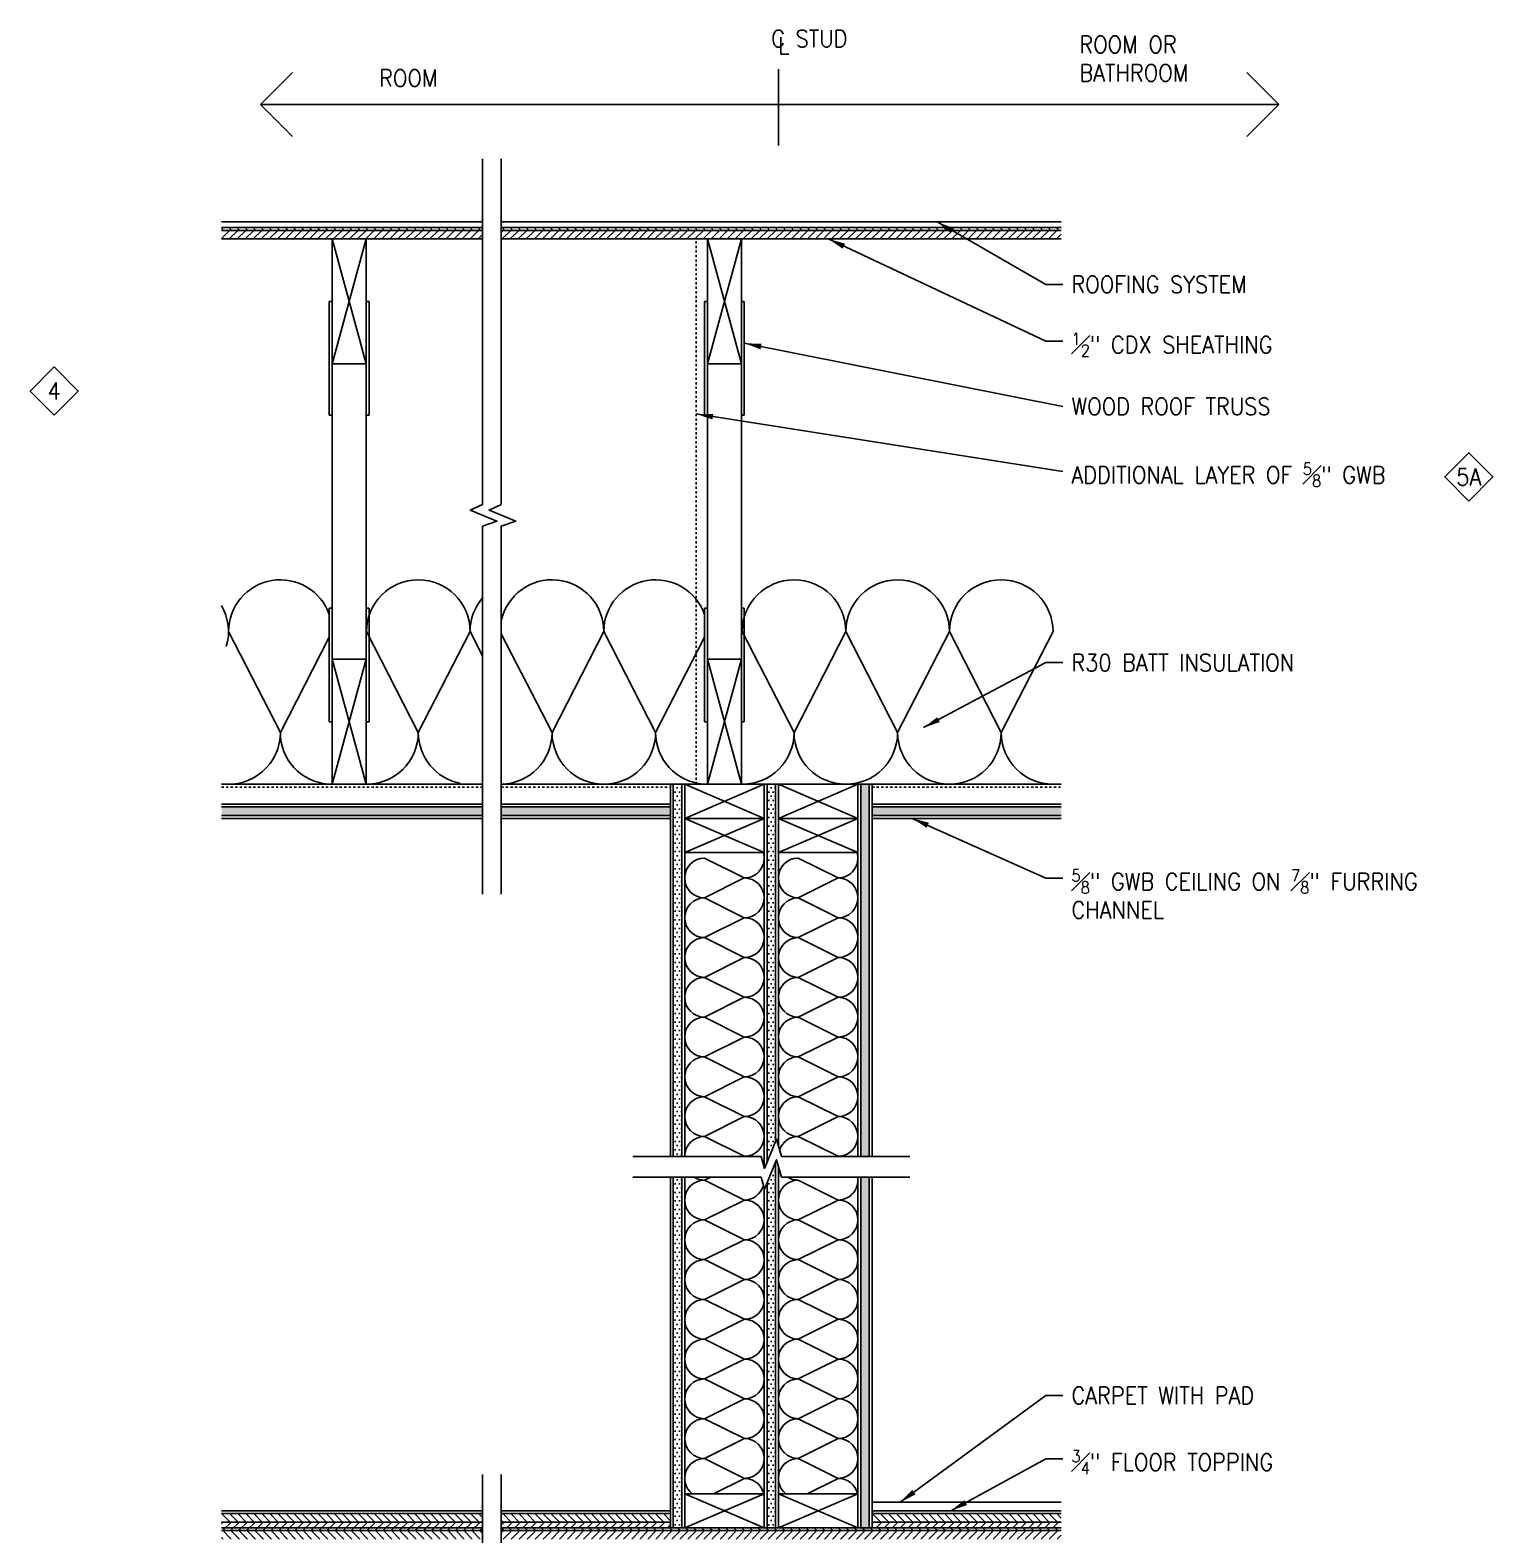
# Model space of a CAD drawing. Header units: inches. Extents: x 14 to 347, y 32 to 277.
# Drawn here: x 281.5 to 345.9, y 211.2 to 277.5 of the extents above; entities that cross this region are included whole.
import ezdxf
from ezdxf.enums import TextEntityAlignment as Align

# ---------------------------------------------------------------- set-up
doc = ezdxf.new("R2010")
doc.units = ezdxf.units.IN
doc.header["$LTSCALE"] = 0.5
doc.header["$MEASUREMENT"] = 0
doc.linetypes.add('HIDDEN2', pattern=[0.1875, 0.125, -0.0625])
for name, color, linetype in [('A-ANNO-NOTE', 7, 'Continuous'), ('A-ANNO-SYMB', 7, 'Continuous'), ('A-DETL-MCUT', 2, 'Continuous'), ('A-DETL-PATT', 8, 'Continuous')]:
    doc.layers.add(name, color=color, linetype=linetype)
doc.styles.add('NOTE', font='romans.shx', dxfattribs={"width": 0.9})
doc.dimstyles.new('TEXT8', dxfattribs={"dimscale": 8, "dimtxt": 0.09375, "dimasz": 0.09375, "dimexe": 0.046875, "dimexo": 0.046875, "dimgap": 0.046875, "dimtad": 0, "dimdec": 4, "dimzin": 0, "dimdsep": 46, "dimlunit": 4, "dimtxsty": 'NOTE', "dimcen": 0.09, "dimadec": 0, "dimazin": 0, "dimtfac": 0.75, "dimtdec": 4, "dimtofl": 0, "dimtmove": 2, "dimatfit": 3, "dimfxl": 0, "dimfrac": 1, "dimtolj": 1, "dimtzin": 0, "dimarcsym": 0})
pattern_1 = [(45, (-5.94923, 0.71664), (-0.1767767, 0.1767767), [])]
pattern_2 = [(0, (-5.94923, 0), (0.09375, 0.1875), [0, -0.1875])]
pattern_3 = [(45, (-5.94923, 0), (-0.1767767, 0.1767767), [])]
pattern_4 = [(135, (-5.94923, 0), (-0.1767767, -0.1767767), [])]

# ---------------------------------------------------------------- blocks, each defined once
blk = doc.blocks.new('IDENYQ1')
blk.add_lwpolyline([(0, -1.061), (1.061, 0), (0, 1.061), (-1.061, 0)], close=True)
at = {"style": 'NOTE', "width": 0.9}
blk.add_attdef('#', text='', height=0.75, dxfattribs=at).set_placement((0.001, -0.002), align=Align.MIDDLE)
blk = doc.blocks.new('TT')
for q in [(-1.407, 1.407), (-1.407, -1.407)]:
    blk.add_line((0, 0), q)

msp = doc.modelspace()

# ---------------------------------------------------------------- hatches: boundary and pattern name
at = {"layer": 'A-DETL-PATT'}
h = msp.add_hatch(dxfattribs=at)
h.set_pattern_fill('ANSI31', color=256, scale=2, angle=90, style=0)
h.set_pattern_definition(pattern_4)
h.paths.add_polyline_path([(301.41296, 268.77866), (289.92294, 268.77866), (289.92294, 268.65366), (301.41296, 268.65366)])
h = msp.add_hatch(dxfattribs=at)
h.set_pattern_fill('ANSI31', color=256, scale=2, style=0)
h.set_pattern_definition(pattern_3)
h.paths.add_polyline_path([(301.41296, 268.65366), (289.92294, 268.65366), (289.92294, 268.27866), (301.41296, 268.27866)])
h = msp.add_hatch(dxfattribs=at)
h.set_pattern_fill('ANSI31', color=256, scale=2, angle=90, style=0)
h.set_pattern_definition(pattern_4)
h.paths.add_polyline_path([(326.89271, 268.77866), (302.2415, 268.77866), (302.2415, 268.65366), (326.89271, 268.65366)])
h = msp.add_hatch(dxfattribs=at)
h.set_pattern_fill('ANSI31', color=256, scale=2, style=0)
h.set_pattern_definition(pattern_3)
h.paths.add_polyline_path([(326.89271, 268.65366), (302.2415, 268.65366), (302.2415, 268.27866), (326.89271, 268.27866)])
h = msp.add_hatch(dxfattribs=at)
h.set_pattern_fill('DOTS', color=256, scale=3, style=0)
h.set_pattern_definition(pattern_2)
h.paths.add_polyline_path([(310.1882, 244.27866), (309.8132, 244.27866), (309.8132, 227.89948), (310.1882, 227.89948)])
h = msp.add_hatch(dxfattribs=at)
h.set_pattern_fill('DOTS', color=256, scale=3, style=0)
h.set_pattern_definition(pattern_2)
h.paths.add_polyline_path([(314.3132, 244.27866), (313.9382, 244.27866), (313.9382, 227.65478), (314.3132, 228.5717)])
h = msp.add_hatch(dxfattribs=at)
h.set_pattern_fill('DOTS', color=256, scale=3, style=0)
h.set_pattern_definition(pattern_2)
h.paths.add_polyline_path([(318.4382, 244.27866), (318.0632, 244.27866), (318.0632, 227.89948), (318.4382, 227.89948)])
h.paths.add_polyline_path([(318.4382, 226.99031), (318.0632, 226.99031), (318.0632, 211.42914), (318.4382, 211.42914)])
h = msp.add_hatch(dxfattribs=at)
h.set_pattern_fill('DOTS', color=256, scale=3, style=0)
h.set_pattern_definition(pattern_2)
h.paths.add_polyline_path([(301.41296, 243.27866), (289.92294, 243.27866), (289.92294, 242.90366), (301.41296, 242.90366)])
h.paths.add_polyline_path([(309.6882, 243.27866), (302.2415, 243.27866), (302.2415, 242.90366), (309.6882, 242.90366)])
h.paths.add_polyline_path([(326.89271, 243.27866), (318.5632, 243.27866), (318.5632, 242.90366), (326.89271, 242.90366)])
h = msp.add_hatch(dxfattribs=at)
h.set_pattern_fill('DOTS', color=256, scale=3, style=0)
h.set_pattern_definition(pattern_2)
h.paths.add_polyline_path([(314.3132, 227.66252), (313.9382, 226.7456), (313.9382, 211.55414), (314.3132, 211.55414)])
h = msp.add_hatch(dxfattribs=at)
h.set_pattern_fill('DOTS', color=256, scale=3, style=0)
h.set_pattern_definition(pattern_2)
h.paths.add_polyline_path([(310.1882, 226.99031), (309.8132, 226.99031), (309.8132, 211.55414), (310.1882, 211.55414)])
h = msp.add_hatch(dxfattribs=at)
h.set_pattern_fill('ANSI31', color=256, scale=2, angle=90, style=0)
h.set_pattern_definition(pattern_4)
h.paths.add_polyline_path([(301.41296, 212.17914), (289.92294, 212.17914), (289.92294, 211.80414), (301.41296, 211.80414)])
h.paths.add_polyline_path([(309.6882, 212.17914), (302.2415, 212.17914), (302.2415, 211.80414), (309.6882, 211.80414)])
h = msp.add_hatch(dxfattribs=at)
h.set_pattern_fill('ANSI31', color=256, scale=2, angle=90, style=0)
h.set_pattern_definition(pattern_4)
h.paths.add_polyline_path([(326.89271, 212.17914), (318.5632, 212.17914), (318.5632, 211.80414), (326.89271, 211.80414)])
h = msp.add_hatch(dxfattribs=at)
h.set_pattern_fill('ANSI31', color=256, scale=2, style=0)
h.set_pattern_definition(pattern_1)
h.paths.add_polyline_path([(301.41296, 211.55414), (301.41296, 211.80414), (289.92294, 211.80414), (289.92294, 211.55414)])
h.paths.add_polyline_path([(289.92294, 211.55414), (289.92294, 211.42914), (301.41296, 211.42914), (301.41296, 211.55414)])
h = msp.add_hatch(dxfattribs=at)
h.set_pattern_fill('ANSI31', color=256, scale=2, angle=90, style=0)
h.set_pattern_definition([(135, (-5.94923, 0.71664), (-0.1767767, -0.1767767), [])])
h.paths.add_polyline_path([(301.41296, 211.05414), (301.41296, 211.42914), (289.92294, 211.42914), (289.92294, 211.05414)])
h = msp.add_hatch(dxfattribs=at)
h.set_pattern_fill('ANSI31', color=256, scale=2, style=0)
h.set_pattern_definition(pattern_3)
h.paths.add_polyline_path([(309.6882, 211.80414), (302.2415, 211.80414), (302.2415, 211.55414), (309.6882, 211.55414)])
h = msp.add_hatch(dxfattribs=at)
h.set_pattern_fill('ANSI31', color=256, scale=2, angle=90, style=0)
h.set_pattern_definition(pattern_4)
h.paths.add_polyline_path([(326.89271, 211.55414), (302.2415, 211.55414), (302.2415, 211.42914), (326.89271, 211.42914)])
h = msp.add_hatch(dxfattribs=at)
h.set_pattern_fill('ANSI31', color=256, scale=2, style=0)
h.set_pattern_definition(pattern_1)
h.paths.add_polyline_path([(302.2415, 211.42914), (302.2415, 211.05414), (326.89271, 211.05414), (326.89271, 211.42914)])
h = msp.add_hatch(dxfattribs=at)
h.set_pattern_fill('ANSI31', color=256, scale=2, style=0)
h.set_pattern_definition(pattern_3)
h.paths.add_polyline_path([(326.89271, 211.80414), (318.5632, 211.80414), (318.5632, 211.55414), (326.89271, 211.55414)])

# ---------------------------------------------------------------- linework, layer by layer
at = {"layer": 'A-ANNO-NOTE'}
for p, q in [((314.4382, 272.39696), (314.4382, 275.75591)), ((291.64137, 274.20099), (336.46719, 274.20099))]:
    msp.add_line(p, q, dxfattribs=at)
at = {"layer": 'A-ANNO-SYMB'}
for p, q in [((301.41296, 256.58568), (301.41296, 271.80988)), ((302.2415, 256.58568), (302.2415, 271.80988)), ((301.41296, 239.43946), (301.41296, 255.63463)), ((302.2415, 239.43946), (302.2415, 255.63463)), ((308.02357, 227.89948), (313.67609, 227.89948)), ((314.56824, 227.89948), (320.22075, 227.89948)), ((308.02357, 226.99031), (313.67609, 226.99031)), ((314.56824, 226.99031), (320.22075, 226.99031)), ((301.41296, 202.08659), (301.41296, 213.90308)), ((302.2415, 202.08659), (302.2415, 213.90308))]:
    msp.add_line(p, q, dxfattribs=at)
for points in [[(301.41296, 256.58568), (300.87077, 256.34388), (302.04901, 255.8603), (301.41296, 255.63463)], [(302.2415, 256.58568), (301.6993, 256.34388), (302.87755, 255.8603), (302.2415, 255.63463)], [(313.67609, 227.89948), (313.82175, 227.37004), (314.34975, 228.66107), (314.56824, 227.89948)], [(313.67609, 226.99031), (313.82175, 226.46087), (314.34975, 227.7519), (314.56824, 226.99031)]]:
    msp.add_lwpolyline(points, dxfattribs=at)
at = {"layer": 'A-DETL-MCUT'}
for p, q in [((289.92294, 269.02866), (301.41296, 269.02866)), ((302.2415, 269.02866), (326.89271, 269.02866)), ((289.92294, 268.77866), (301.41296, 268.77866)), ((289.92294, 268.65366), (301.41296, 268.65366)), ((289.92294, 268.27866), (301.41296, 268.27866)), ((296.29294, 262.77866), (294.79294, 268.27866)), ((294.79294, 262.77866), (296.29294, 268.27866)), ((294.79294, 244.27866), (294.79294, 268.27866)), ((296.29294, 244.27866), (296.29294, 268.27866)), ((296.41794, 268.27866), (296.41794, 268.27687)), ((302.2415, 268.77866), (326.89271, 268.77866)), ((302.2415, 268.65366), (326.89271, 268.65366)), ((302.2415, 268.27866), (326.89271, 268.27866)), ((311.3132, 244.27866), (311.3132, 268.27866)), ((311.3132, 262.77866), (312.8132, 268.27866)), ((312.8132, 262.77866), (311.3132, 268.27866)), ((312.8132, 244.27866), (312.8132, 268.27866)), ((312.9382, 268.27866), (312.9382, 268.27687)), ((294.66794, 265.52866), (294.66794, 260.52866)), ((294.79294, 265.52866), (294.66794, 265.52866)), ((296.29294, 265.52866), (296.41794, 265.52866)), ((296.41794, 265.52866), (296.41794, 260.52866)), ((311.1882, 265.52866), (311.1882, 260.52866)), ((311.3132, 265.52866), (311.1882, 265.52866)), ((312.8132, 265.52866), (312.9382, 265.52866)), ((312.9382, 265.52866), (312.9382, 260.52866)), ((294.79294, 262.77866), (296.29294, 262.77866)), ((311.3132, 262.77866), (312.8132, 262.77866)), ((294.79294, 260.52866), (294.66794, 260.52866)), ((296.29294, 260.52866), (296.41794, 260.52866)), ((311.3132, 260.52866), (311.1882, 260.52866)), ((312.8132, 260.52866), (312.9382, 260.52866)), ((294.66794, 247.02866), (294.66794, 252.02866)), ((294.79294, 252.02866), (294.66794, 252.02866)), ((296.29294, 252.02866), (296.41794, 252.02866)), ((296.41794, 247.02866), (296.41794, 252.02866)), ((311.1882, 247.02866), (311.1882, 252.02866)), ((311.3132, 252.02866), (311.1882, 252.02866)), ((312.8132, 252.02866), (312.9382, 252.02866)), ((312.9382, 247.02866), (312.9382, 252.02866)), ((294.79294, 249.77866), (296.29294, 244.27866)), ((294.79294, 249.77866), (296.29294, 249.77866)), ((296.29294, 249.77866), (294.79294, 244.27866)), ((311.3132, 249.77866), (312.8132, 249.77866)), ((312.8132, 249.77866), (311.3132, 244.27866)), ((311.3132, 249.77866), (312.8132, 244.27866)), ((294.79294, 247.02866), (294.66794, 247.02866)), ((296.29294, 247.02866), (296.41794, 247.02866)), ((311.3132, 247.02866), (311.1882, 247.02866)), ((312.8132, 247.02866), (312.9382, 247.02866)), ((289.92294, 244.27866), (301.41296, 244.27866)), ((296.41794, 244.27866), (296.41794, 244.28045)), ((302.2415, 244.27866), (326.89271, 244.27866)), ((309.6882, 244.27866), (309.6882, 227.89948)), ((309.8132, 244.27866), (309.8132, 227.89948)), ((310.1882, 244.27866), (310.1882, 227.89948)), ((310.3132, 244.27866), (310.3132, 227.89948)), ((310.3132, 244.27866), (313.8132, 242.77866)), ((313.8132, 244.27866), (310.3132, 242.77866)), ((312.9382, 244.27866), (312.9382, 244.28045)), ((313.8132, 244.27866), (313.8132, 227.40112)), ((313.9382, 244.27866), (313.9382, 227.65478)), ((314.3132, 244.27866), (314.3132, 228.5717)), ((314.4382, 244.27866), (314.4382, 228.35276)), ((317.9382, 244.27866), (314.4382, 242.77866)), ((314.4382, 244.27866), (317.9382, 242.77866)), ((317.9382, 244.27866), (317.9382, 227.89948)), ((318.0632, 244.27866), (318.0632, 227.89948)), ((318.4382, 244.27866), (318.4382, 227.89948)), ((318.5632, 244.27866), (318.5632, 227.89948)), ((289.92294, 243.40366), (301.41296, 243.40366)), ((289.92294, 243.27866), (301.41296, 243.27866)), ((302.2415, 243.40366), (309.6882, 243.40366)), ((302.2415, 243.27866), (309.6882, 243.27866)), ((318.5632, 243.40366), (326.89271, 243.40366)), ((318.5632, 243.27866), (326.89271, 243.27866)), ((289.92294, 242.90366), (301.41296, 242.90366)), ((289.92294, 242.77866), (301.41296, 242.77866)), ((302.2415, 242.90366), (309.6882, 242.90366)), ((302.2415, 242.77866), (309.6882, 242.77866)), ((310.3132, 242.77866), (313.8132, 242.77866)), ((313.8132, 242.77866), (310.3132, 241.27866)), ((310.3132, 242.77866), (313.8132, 241.27866)), ((314.4382, 242.77866), (317.9382, 241.27866)), ((317.9382, 242.77866), (314.4382, 241.27866)), ((314.4382, 242.77866), (317.9382, 242.77866)), ((318.5632, 242.90366), (326.89271, 242.90366)), ((318.5632, 242.77866), (326.89271, 242.77866)), ((310.3132, 241.27866), (313.8132, 241.27866)), ((314.4382, 241.27866), (317.9382, 241.27866)), ((314.3132, 227.66252), (314.3132, 211.55414)), ((314.4382, 227.44358), (314.4382, 211.55414)), ((309.6882, 226.99031), (309.6882, 211.55414)), ((309.8132, 226.99031), (309.8132, 211.55414)), ((310.1882, 226.99031), (310.1882, 211.55414)), ((310.3132, 226.99031), (310.3132, 211.55414)), ((313.9382, 226.7456), (313.9382, 211.55414)), ((317.9382, 226.99031), (317.9382, 211.55414)), ((318.0632, 226.99031), (318.0632, 211.55414)), ((318.4382, 226.99031), (318.4382, 211.55414)), ((318.5632, 226.99031), (318.5632, 211.55414)), ((313.8132, 226.49194), (313.8132, 211.55414)), ((310.3132, 213.05414), (313.8132, 213.05414)), ((313.8132, 213.05414), (310.3132, 211.55414)), ((310.3132, 213.05414), (313.8132, 211.55414)), ((314.4382, 213.05414), (317.9382, 213.05414)), ((317.9382, 213.05414), (314.4382, 211.55414)), ((314.4382, 213.05414), (317.9382, 211.55414)), ((318.5632, 212.67914), (326.89271, 212.67914)), ((289.92294, 212.30414), (301.41296, 212.30414)), ((289.92294, 212.17914), (301.41296, 212.17914)), ((302.2415, 212.30414), (309.6882, 212.30414)), ((302.2415, 212.17914), (309.6882, 212.17914)), ((318.5632, 212.30414), (326.89271, 212.30414)), ((318.5632, 212.17914), (326.89271, 212.17914)), ((289.92294, 211.80414), (301.41296, 211.80414)), ((289.92294, 211.55414), (301.41296, 211.55414)), ((289.92294, 211.42914), (301.41296, 211.42914)), ((302.2415, 211.80414), (309.6882, 211.80414)), ((302.2415, 211.55414), (326.89271, 211.55414)), ((302.2415, 211.42914), (326.89271, 211.42914)), ((318.5632, 211.80414), (326.89271, 211.80414))]:
    msp.add_line(p, q, dxfattribs=at)
at = {"layer": 'A-DETL-MCUT', "linetype": 'HIDDEN2'}
for p, q in [((310.8132, 244.27866), (310.8132, 268.27866)), ((289.92294, 244.15366), (301.41296, 244.15366)), ((302.2415, 244.15366), (309.6882, 244.15366)), ((318.5632, 244.15366), (326.89271, 244.15366))]:
    msp.add_line(p, q, dxfattribs=at)
at = {"layer": 'A-DETL-PATT'}
for p, q in [((292.51282, 246.55879), (290.23269, 250.99854)), ((292.51282, 246.55879), (294.66794, 250.75514)), ((298.58707, 246.55879), (296.30694, 250.99854)), ((298.58707, 246.55879), (300.86719, 250.99854)), ((301.41296, 249.93583), (300.86719, 250.99854)), ((304.47283, 246.55879), (302.2415, 250.90353)), ((304.47283, 246.55879), (306.75295, 250.99854)), ((309.03308, 246.55879), (306.75295, 250.99854)), ((309.03308, 246.55879), (311.1882, 250.75514)), ((315.12803, 246.55879), (312.8479, 250.99854)), ((315.12803, 246.55879), (317.40815, 250.99854)), ((319.68827, 246.55879), (317.40815, 250.99854)), ((319.68827, 246.55879), (321.9684, 250.99854)), ((324.24852, 246.55879), (321.9684, 250.99854)), ((324.24852, 246.55879), (326.52865, 250.99854)), ((311.1882, 241.02866), (312.9382, 240.15366)), ((315.3132, 241.02866), (317.0632, 240.15366)), ((311.1882, 239.27866), (312.9382, 240.15366)), ((315.3132, 239.27866), (317.0632, 240.15366)), ((311.1882, 239.27866), (312.9382, 238.40366)), ((315.3132, 239.27866), (317.0632, 238.40366)), ((311.1882, 237.52866), (312.9382, 238.40366)), ((311.1882, 237.52866), (312.9382, 238.40366)), ((315.3132, 237.52866), (317.0632, 238.40366)), ((315.3132, 237.52866), (317.0632, 238.40366)), ((311.1882, 237.52866), (312.9382, 236.65366)), ((315.3132, 237.52866), (317.0632, 236.65366)), ((311.1882, 235.77866), (312.9382, 236.65366)), ((315.3132, 235.77866), (317.0632, 236.65366)), ((311.1882, 235.77866), (312.9382, 234.90366)), ((311.1882, 235.77866), (312.9382, 234.90366)), ((315.3132, 235.77866), (317.0632, 234.90366)), ((315.3132, 235.77866), (317.0632, 234.90366)), ((311.1882, 234.02866), (312.9382, 234.90366)), ((311.1882, 234.02866), (312.9382, 234.90366)), ((315.3132, 234.02866), (317.0632, 234.90366)), ((315.3132, 234.02866), (317.0632, 234.90366)), ((311.1882, 234.02866), (312.9382, 233.15366)), ((315.3132, 234.02866), (317.0632, 233.15366)), ((311.1882, 232.27866), (312.9382, 233.15366)), ((315.3132, 232.27866), (317.0632, 233.15366)), ((311.1882, 232.27866), (312.9382, 231.40366)), ((311.1882, 232.27866), (312.9382, 231.40366)), ((315.3132, 232.27866), (317.0632, 231.40366)), ((315.3132, 232.27866), (317.0632, 231.40366)), ((311.1882, 230.52866), (312.9382, 231.40366)), ((311.1882, 230.52866), (312.9382, 231.40366)), ((315.3132, 230.52866), (317.0632, 231.40366)), ((315.3132, 230.52866), (317.0632, 231.40366)), ((311.1882, 230.52866), (312.9382, 229.65366)), ((315.3132, 230.52866), (317.0632, 229.65366)), ((311.1882, 228.77866), (312.9382, 229.65366)), ((315.3132, 228.77866), (317.0632, 229.65366)), ((311.1882, 228.77866), (312.9382, 227.90366)), ((311.1882, 228.77866), (312.9382, 227.90366)), ((315.3132, 228.77866), (317.0632, 227.90366)), ((315.3132, 228.77866), (317.0632, 227.90366)), ((317.05484, 227.89948), (317.0632, 227.90366)), ((317.05484, 227.89948), (317.0632, 227.90366)), ((311.19013, 226.85618), (311.45839, 226.99031)), ((311.19013, 226.85618), (312.94013, 225.98118)), ((315.31513, 226.85618), (317.06513, 225.98118)), ((311.19013, 225.10618), (312.94013, 225.98118)), ((315.31513, 225.10618), (317.06513, 225.98118)), ((311.19013, 225.10618), (312.94013, 224.23118)), ((311.19013, 225.10618), (312.94013, 224.23118)), ((315.31513, 225.10618), (317.06513, 224.23118)), ((315.31513, 225.10618), (317.06513, 224.23118)), ((311.19013, 223.35618), (312.94013, 224.23118)), ((315.31513, 223.35618), (317.06513, 224.23118)), ((311.19013, 223.35618), (312.94013, 222.48118)), ((315.31513, 223.35618), (317.06513, 222.48118)), ((311.19013, 221.60618), (312.94013, 222.48118)), ((315.31513, 221.60618), (317.06513, 222.48118)), ((311.19013, 221.60618), (312.94013, 220.73118)), ((315.31513, 221.60618), (317.06513, 220.73118)), ((311.19013, 219.85618), (312.94013, 220.73118)), ((315.31513, 219.85618), (317.06513, 220.73118)), ((311.19013, 219.85618), (312.94013, 218.98118)), ((311.19013, 219.85618), (312.94013, 218.98118)), ((315.31513, 219.85618), (317.06513, 218.98118)), ((315.31513, 219.85618), (317.06513, 218.98118)), ((311.19013, 218.10618), (312.94013, 218.98118)), ((315.31513, 218.10618), (317.06513, 218.98118)), ((311.19013, 218.10618), (312.94013, 217.23118)), ((315.31513, 218.10618), (317.06513, 217.23118)), ((311.19013, 216.35618), (312.94013, 217.23118)), ((315.31513, 216.35618), (317.06513, 217.23118)), ((311.19013, 216.35618), (312.94013, 215.48118)), ((315.31513, 216.35618), (317.06513, 215.48118)), ((311.19013, 214.60618), (312.94013, 215.48118)), ((315.31513, 214.60618), (317.06513, 215.48118)), ((311.19013, 214.60618), (312.94013, 213.73118)), ((315.31513, 214.60618), (317.06513, 213.73118)), ((311.58606, 213.05414), (312.94013, 213.73118)), ((315.71106, 213.05414), (317.06513, 213.73118))]:
    msp.add_line(p, q, dxfattribs=at)
for centre, radius, start, end in [((292.51282, 250.99854), 2.28012, 19.0597738, 180), ((298.58707, 250.99854), 2.28012, 360, 180), ((304.47283, 250.99854), 2.28012, 0, 168.1256995), ((309.03308, 250.99854), 2.28012, 19.0597738, 180), ((315.12803, 250.99854), 2.28012, 0, 180), ((319.68827, 250.99854), 2.28012, 0, 180), ((324.24852, 250.99854), 2.28012, 360, 180), ((303.14731, 250.99854), 2.28012, 139.5205216, 180), ((287.95257, 250.99854), 2.28012, 343.0868898, 30.2138835), ((290.23269, 246.55879), 2.28012, 262.1923929, 0), ((294.79294, 246.55879), 2.28012, 180, 265.1459685), ((296.30694, 246.55879), 2.28012, 267.6014786, 0), ((300.86719, 246.55879), 2.28012, 180, 258.8680202), ((302.19271, 246.55879), 2.28012, 271.2261443, 0), ((306.75295, 246.55879), 2.28012, 180, 0), ((311.3132, 246.55879), 2.28012, 180, 265.1459685), ((312.8479, 246.55879), 2.28012, 270, 0), ((317.40815, 246.55879), 2.28012, 180, 0), ((321.9684, 246.55879), 2.28012, 180, 0), ((326.52865, 246.55879), 2.28012, 180, 270), ((312.9382, 241.02866), 0.875, 270, 16.6015496), ((317.0632, 241.02866), 0.875, 270, 16.6015496), ((311.1882, 240.15366), 0.875, 90, 270), ((315.3132, 240.15366), 0.875, 90, 270), ((312.9382, 239.27866), 0.875, 270, 90), ((317.0632, 239.27866), 0.875, 270, 90), ((311.1882, 238.40366), 0.875, 90, 270), ((315.3132, 238.40366), 0.875, 90, 270), ((312.9382, 237.52866), 0.875, 270, 90), ((317.0632, 237.52866), 0.875, 270, 90), ((311.1882, 236.65366), 0.875, 90, 270), ((315.3132, 236.65366), 0.875, 90, 270), ((312.9382, 235.77866), 0.875, 270, 90), ((317.0632, 235.77866), 0.875, 270, 90), ((311.1882, 234.90366), 0.875, 90, 270), ((315.3132, 234.90366), 0.875, 90, 270), ((312.9382, 234.02866), 0.875, 270, 90), ((317.0632, 234.02866), 0.875, 270, 90), ((311.1882, 233.15366), 0.875, 90, 270), ((315.3132, 233.15366), 0.875, 90, 270), ((312.9382, 232.27866), 0.875, 270, 90), ((317.0632, 232.27866), 0.875, 270, 90), ((311.1882, 231.40366), 0.875, 90, 270), ((315.3132, 231.40366), 0.875, 90, 270), ((312.9382, 230.52866), 0.875, 270, 90), ((317.0632, 230.52866), 0.875, 270, 90), ((311.1882, 229.65366), 0.875, 90, 270), ((315.3132, 229.65366), 0.875, 90, 270), ((312.9382, 228.77866), 0.875, 270, 90), ((317.0632, 228.77866), 0.875, 270, 90), ((311.1882, 227.90366), 0.875, 90, 180), ((315.3132, 227.90366), 0.875, 90, 161.0613893), ((317.0632, 227.02866), 0.875, 84.3978003, 90), ((311.19013, 225.98118), 0.875, 90, 270), ((311.19013, 227.73118), 0.875, 237.8553407, 270), ((312.94013, 226.85618), 0.875, 270, 343.7722663), ((315.31513, 225.98118), 0.875, 90, 270), ((315.31513, 227.73118), 0.875, 237.8553407, 270), ((317.06513, 226.85618), 0.875, 270, 8.8177823), ((312.94013, 225.10618), 0.875, 270, 90), ((317.06513, 225.10618), 0.875, 270, 90), ((311.19013, 224.23118), 0.875, 90, 270), ((315.31513, 224.23118), 0.875, 90, 270), ((312.94013, 223.35618), 0.875, 270, 90), ((317.06513, 223.35618), 0.875, 270, 90), ((311.19013, 222.48118), 0.875, 90, 270), ((315.31513, 222.48118), 0.875, 90, 270), ((312.94013, 221.60618), 0.875, 270, 90), ((317.06513, 221.60618), 0.875, 270, 90), ((311.19013, 220.73118), 0.875, 90, 270), ((315.31513, 220.73118), 0.875, 90, 270), ((312.94013, 219.85618), 0.875, 270, 90), ((317.06513, 219.85618), 0.875, 270, 90), ((311.19013, 218.98118), 0.875, 90, 270), ((315.31513, 218.98118), 0.875, 90, 270), ((312.94013, 218.10618), 0.875, 270, 90), ((317.06513, 218.10618), 0.875, 270, 90), ((311.19013, 217.23118), 0.875, 90, 270), ((315.31513, 217.23118), 0.875, 90, 270), ((312.94013, 216.35618), 0.875, 270, 90), ((317.06513, 216.35618), 0.875, 270, 90), ((311.19013, 215.48118), 0.875, 90, 270), ((315.31513, 215.48118), 0.875, 90, 270), ((312.94013, 214.60618), 0.875, 270, 90), ((317.06513, 214.60618), 0.875, 270, 90), ((311.19013, 213.73118), 0.875, 90, 230.692051), ((315.31513, 213.73118), 0.875, 90, 230.692051), ((312.94013, 212.85618), 0.875, 4.7834803, 90), ((317.06513, 212.85618), 0.875, 13.0762565, 90)]:
    msp.add_arc(centre, radius, start, end, dxfattribs=at)

# ---------------------------------------------------------------- block references
at = {"layer": 'A-ANNO-NOTE', "xscale": -1}
msp.add_blockref('TT', (291.64137, 274.20099), dxfattribs=at)
at = {"layer": 'A-ANNO-NOTE'}
msp.add_blockref('TT', (336.46719, 274.20099), dxfattribs=at)
for p, values in [((282.55708, 261.58327), {'#': '4'}), ((344.83255, 257.80555), {'#': '5A'})]:
    msp.add_blockref('IDENYQ1', p, dxfattribs=at).add_auto_attribs(values)

# ---------------------------------------------------------------- texts
at = {"layer": 'A-ANNO-NOTE', "char_height": 0.75, "attachment_point": 1, "style": 'NOTE'}
for s, insert, width in [('C STUD', (314.12327, 277.47059), 5.2763516), ('L', (314.43204, 277.16222), 2.5), ('ROOM OR\\PBATHROOM', (327.69117, 277.21079), 9.4375), ('ROOM', (296.8635, 275.73347), 4.6875), ('\\A1;ROOFING SYSTEM', (327.3414, 266.65388), 14), ('\\A1;{\\H0.7x;\\S1#2;}" CDX SHEATHING', (327.3414, 264.14829), 14), ('\\A1;WOOD ROOF TRUSS', (327.3414, 261.28322), 14), ('\\A1;ADDITIONAL LAYER OF {\\H0.7x;\\S5#8;}" GWB', (327.3414, 258.42093), 15.6861239), ('\\A1;R30 BATT INSULATION', (327.3414, 250.00592), 14), ('\\A1;{\\H0.7x;\\S5#8;}" GWB CEILING ON {\\H0.7x;\\S7#8;}" FURRING\\PCHANNEL', (327.3414, 240.52194), 20.5625), ('\\A1;CARPET WITH PAD', (327.3414, 217.75113), 14), ('\\A1;{\\H0.7x;\\S3#4;}" FLOOR TOPPING', (327.3414, 214.96793), 14)]:
    msp.add_mtext(s, dxfattribs=dict(at, insert=insert, width=width))

# ---------------------------------------------------------------- leaders
at = {"layer": 'A-ANNO-NOTE', "annotation_type": 0, "has_hookline": 1, "hookline_direction": 0}
for points, text_width in [([(321.4259, 269.02866), (326.2164, 266.27888), (326.9664, 266.27888)], 8.48571), ([(316.64347, 268.27866), (326.2164, 263.77329), (326.9664, 263.77329)], 9.76643), ([(312.9382, 263.68785), (326.9664, 260.90822)], 9.9), ([(310.8132, 260.57545), (326.9664, 258.04593)], 15.78679), ([(320.82815, 246.77092), (326.2164, 249.63092), (326.9664, 249.63092)], 10.96071), ([(320.33133, 242.77866), (326.2164, 240.14694), (326.9664, 240.14694)], 17.46286), ([(319.79863, 212.67914), (326.2164, 217.37613), (326.9664, 217.37613)], 9.06429), ([(322.02806, 212.30414), (326.2164, 214.59293), (326.9664, 214.59293)], 10.02357)]:
    msp.add_leader(points, dimstyle='TEXT8', override={"dimgap": 0.046875, "dimtad": 0}, dxfattribs=dict(at, text_width=text_width))

doc.saveas('drawing.dxf')
